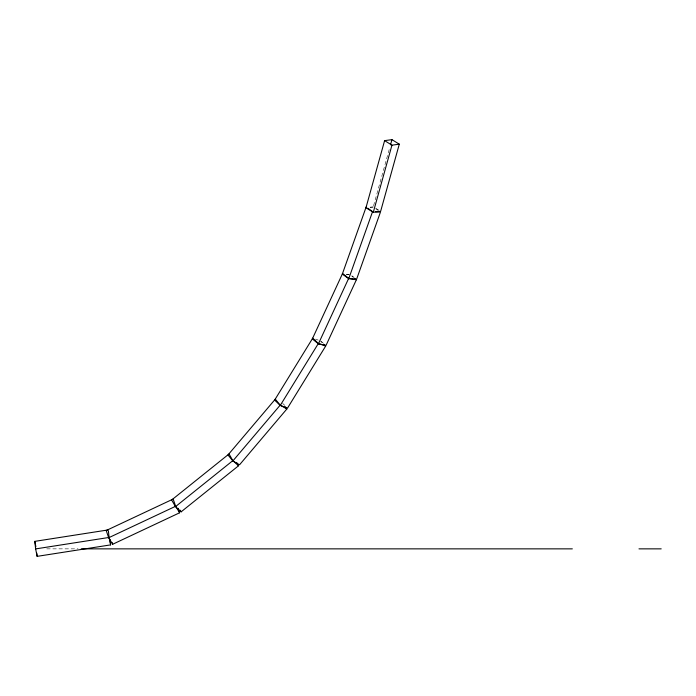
<?xml version="1.0" encoding="UTF-8"?>
<svg xmlns="http://www.w3.org/2000/svg" width="696" height="696" viewBox="0 0 696 696"><rect width="100%" height="100%" fill="white"/><g stroke="black" fill="none" stroke-linecap="round" stroke-linejoin="round"><path stroke-width="0.52" stroke-dasharray="3.48 2.61" d="M373.587 205.746L389.656 147.909M370.159 207.208L373.3 206.782M46.745 548.857L77.996 548.857M370.098 207.225L373.056 207.399M346.269 274.32L349.227 274.494M346.417 274.198L349.296 274.746M315.479 339.117L318.22 340.092M376.058 208.478L380.642 211.306M375.649 208.609L378.05 210.349M351.811 275.703L354.212 277.443M351.785 276.155L353.307 277.373M320.752 341.023L323.04 342.858M320.752 341.405L322.152 342.745M282.637 403.367L284.742 405.368"/><path stroke-width="1.04" d="M384.61 140.636L365.957 207.773L373.3 212.297L380.642 211.306L399.295 144.176L391.952 139.644L384.61 140.636L391.952 145.168L399.295 144.176M390.517 144.811L391.952 139.644M373.3 212.297L391.952 145.168M366.157 206.999L342.319 274.094L348.731 278.722L356.622 279.174L380.451 212.08L375.518 211.793M348.731 278.722L372.56 211.627L367.758 208.156M318.42 343.815L348.687 278.33L356.352 279.818L326.085 345.294L318.42 343.815L312.321 338.935L342.589 273.45L348.687 278.33M280.244 405.446L318.359 343.493L325.667 346.086L287.552 408.047L280.244 405.446L274.633 400.096L312.739 338.143L318.359 343.493M232.864 460.943L280.192 405.133L275.303 399.165L227.984 454.975L232.864 460.943L239.555 464.789L286.874 408.978L285.047 406.742M175.488 506.644L232.864 460.613L238.519 465.798L181.143 511.83L175.488 506.644L171.651 499.998L229.028 453.966L232.864 460.613M173.165 499.049L106.218 530.526L108.68 537.747L112.674 544.255L179.62 512.778L178.08 508.263M108.68 537.747L175.636 506.27L179.62 512.778M110.02 539.496L110.612 544.89L37.14 556.356L35.635 548.909L34.8 541.366L108.272 529.9M35.635 548.909L109.107 537.442L108.393 530.978M81.223 548.857L572.33 548.857M638.98 548.857L661.2 548.857M280.192 405.133L286.874 408.978M354.829 278.6L356.352 279.818M323.562 344.085L325.667 346.086M236.596 462.475L238.519 465.798M180.177 510.168L181.143 511.83M173.478 499.954L175.636 506.27M112.056 542.454L112.674 544.255M109.107 537.442L110.612 544.89M34.8 541.366L35.879 546.682M36.784 553.12L37.14 556.356"/></g></svg>
